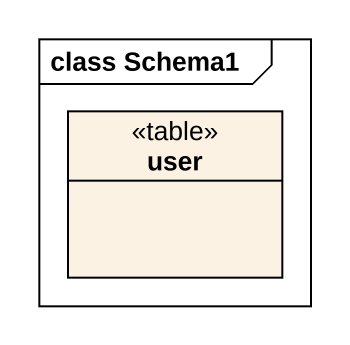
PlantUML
@startuml
mainframe class Schema1
hide circle
hide empty members
class user <<table>>
@enduml
